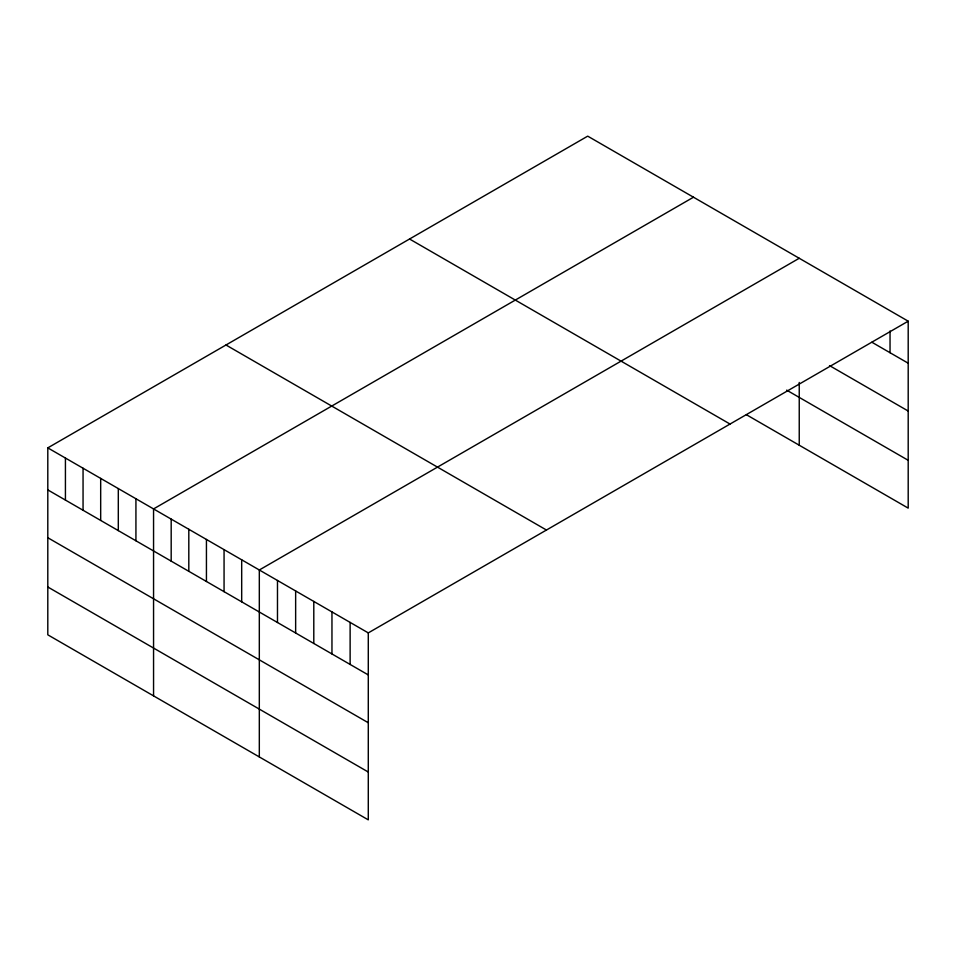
<?xml version="1.0" encoding="UTF-8"?>
<svg xmlns="http://www.w3.org/2000/svg" width="956" height="956" viewBox="0 0 956 956"><rect width="100%" height="100%" fill="white"/><g stroke="black" fill="none" stroke-linecap="round" stroke-linejoin="round"><path stroke-width="1.43" d="M908.2 321.18L368.287 632.896L368.287 819.854L47.8 634.82L47.8 447.874L587.713 136.146L908.2 321.18L908.2 508.126L746.361 414.689M693.482 197.211L153.558 508.927L153.558 695.884M799.24 258.263L259.315 569.991L259.315 756.937M871.884 342.236L908.2 363.208M829.509 365.598L908.2 411.032M786.645 390.132L908.2 460.302M409.55 239.012L730.025 424.046M225.975 344.997L546.45 530.03M47.8 447.874L368.287 632.896M47.8 489.902L368.287 674.924M47.8 537.726L368.287 722.748M47.8 586.996L368.287 772.03M890.036 330.979L890.036 352.728M799.24 382.46L799.24 445.221M350.123 622.416L350.123 664.444M331.959 611.924L331.959 653.952M313.795 601.444L313.795 643.472M295.643 590.963L295.643 632.992M277.479 580.471L277.479 622.499M241.689 559.81L241.689 601.838M224.062 549.64L224.062 591.668M206.436 539.459L206.436 581.487M188.81 529.277L188.81 571.306M171.184 519.108L171.184 561.136M135.931 498.757L135.931 540.785M118.305 488.576L118.305 530.604M100.679 478.394L100.679 520.423M83.053 468.225L83.053 510.253M65.426 458.044L65.426 500.072"/></g></svg>
